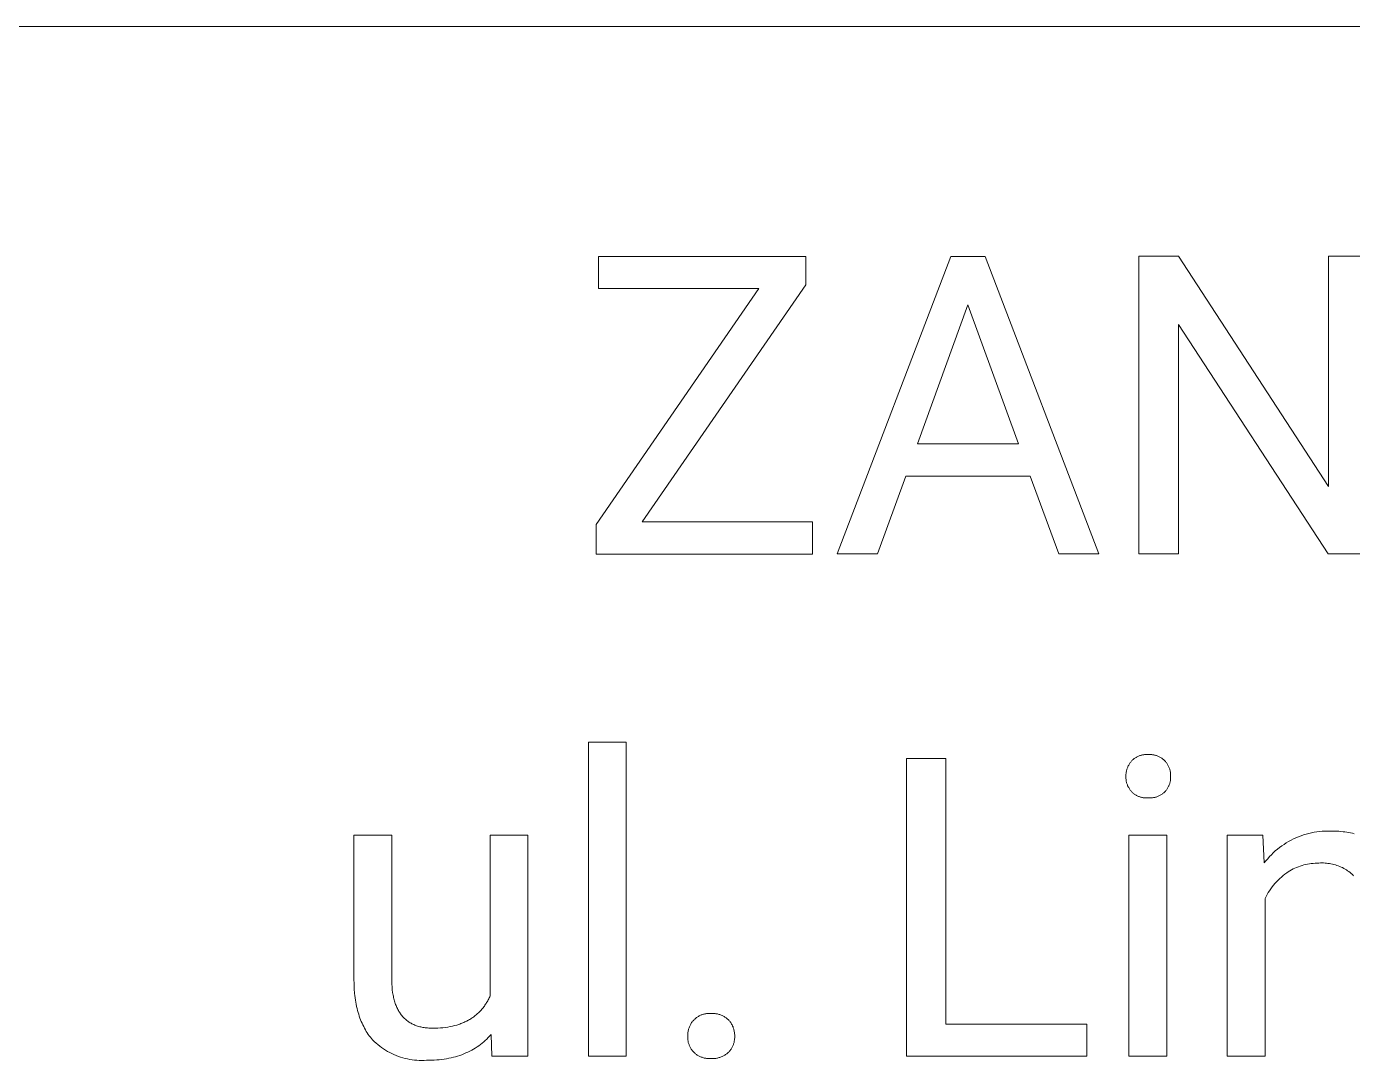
# Model space of a CAD drawing. Header units: millimetres. Extents: x -1246 to 2331, y -493 to 2006.
# Drawn here: x 1164.9 to 1315.9, y -210.7 to -93 of the extents above; entities that cross this region are included whole.
import ezdxf

# ---------------------------------------------------------------- set-up
doc = ezdxf.new("R2010")
doc.units = ezdxf.units.MM
doc.header["$MEASUREMENT"] = 0
doc.layers.add('Domyślny', color=7, linetype='Continuous', true_color=0x000000)

msp = doc.modelspace()

# ---------------------------------------------------------------- linework, layer by layer
at = {"layer": 'Domyślny', "color": 18, "lineweight": 15, "true_color": 0x000000}
for p, q in [((2327.49, -92.97), (979.01, -92.97)), ((1230, -122.79), (1230, -119.14)), ((1230, -119.14), (1253.61, -119.14)), ((1253.61, -119.14), (1253.61, -122.39)), ((1257.17, -153.01), (1270.11, -119.14)), ((1270.11, -119.14), (1274.02, -119.14)), ((1274.02, -119.14), (1286.98, -153.01)), ((1291.54, -153.01), (1291.54, -119.13)), ((1291.54, -119.13), (1296.03, -119.13)), ((1296.03, -119.13), (1313.13, -145.35)), ((1313.13, -145.35), (1313.13, -119.13)), ((1313.13, -119.13), (1317.58, -119.13)), ((1229.71, -149.66), (1248.26, -122.79)), ((1248.26, -122.79), (1230, -122.79)), ((1253.61, -122.39), (1234.98, -149.36)), ((1272.06, -124.65), (1266.32, -140.49)), ((1277.84, -140.49), (1272.06, -124.65)), ((1313.09, -153.01), (1296.03, -126.91)), ((1296.03, -126.91), (1296.03, -153.01)), ((1266.32, -140.49), (1277.84, -140.49)), ((1264.98, -144.15), (1261.78, -153.01)), ((1279.16, -144.15), (1264.98, -144.15)), ((1282.4, -153.01), (1279.16, -144.15)), ((1234.98, -149.36), (1254.36, -149.36)), ((1254.36, -149.36), (1254.36, -153.02)), ((1229.71, -153.02), (1229.71, -149.66)), ((1254.36, -153.02), (1229.71, -153.02)), ((1261.78, -153.01), (1257.17, -153.01)), ((1286.98, -153.01), (1282.4, -153.01)), ((1296.03, -153.01), (1291.54, -153.01)), ((1317.58, -153.01), (1313.09, -153.01)), ((1228.86, -210.19), (1228.86, -174.45)), ((1228.86, -174.45), (1233.16, -174.45)), ((1233.16, -174.45), (1233.16, -210.19)), ((1265.07, -210.19), (1265.07, -176.31)), ((1265.07, -176.31), (1269.56, -176.31)), ((1269.56, -176.31), (1269.56, -206.53)), ((1290.6, -176.7), (1290.65, -176.64)), ((1290.65, -176.64), (1290.71, -176.57)), ((1290.71, -176.57), (1290.77, -176.52)), ((1290.77, -176.52), (1290.82, -176.46)), ((1290.82, -176.46), (1290.88, -176.41)), ((1290.88, -176.41), (1290.94, -176.35)), ((1290.94, -176.35), (1291.01, -176.31)), ((1291.01, -176.31), (1291.07, -176.26)), ((1291.07, -176.26), (1291.14, -176.21)), ((1291.14, -176.21), (1291.21, -176.17)), ((1291.21, -176.17), (1291.28, -176.13)), ((1291.28, -176.13), (1291.35, -176.09)), ((1291.35, -176.09), (1291.42, -176.06)), ((1291.42, -176.06), (1291.49, -176.03)), ((1291.49, -176.03), (1291.57, -176)), ((1291.57, -176), (1291.64, -175.97)), ((1291.64, -175.97), (1291.72, -175.94)), ((1291.72, -175.94), (1291.8, -175.92)), ((1291.8, -175.92), (1291.87, -175.9)), ((1291.87, -175.9), (1291.95, -175.88)), ((1291.95, -175.88), (1292.03, -175.87)), ((1292.03, -175.87), (1292.11, -175.86)), ((1292.11, -175.86), (1292.19, -175.85)), ((1292.19, -175.85), (1292.27, -175.84)), ((1292.27, -175.84), (1292.35, -175.84)), ((1292.35, -175.84), (1292.43, -175.84)), ((1292.43, -175.84), (1292.51, -175.84)), ((1292.51, -175.84), (1292.59, -175.85)), ((1292.59, -175.85), (1292.67, -175.84)), ((1292.67, -175.84), (1292.75, -175.84)), ((1292.75, -175.84), (1292.83, -175.84)), ((1292.83, -175.84), (1292.92, -175.84)), ((1292.92, -175.84), (1293, -175.85)), ((1293, -175.85), (1293.08, -175.86)), ((1293.08, -175.86), (1293.16, -175.87)), ((1293.16, -175.87), (1293.24, -175.89)), ((1293.24, -175.89), (1293.32, -175.9)), ((1293.32, -175.9), (1293.39, -175.92)), ((1293.39, -175.92), (1293.47, -175.95)), ((1293.47, -175.95), (1293.55, -175.97)), ((1293.55, -175.97), (1293.63, -176)), ((1293.63, -176), (1293.7, -176.03)), ((1293.7, -176.03), (1293.77, -176.06)), ((1293.77, -176.06), (1293.85, -176.1)), ((1293.85, -176.1), (1293.92, -176.13)), ((1293.92, -176.13), (1293.99, -176.17)), ((1293.99, -176.17), (1294.06, -176.22)), ((1294.06, -176.22), (1294.13, -176.26)), ((1294.13, -176.26), (1294.19, -176.31)), ((1294.19, -176.31), (1294.26, -176.36)), ((1294.26, -176.36), (1294.32, -176.41)), ((1294.32, -176.41), (1294.38, -176.46)), ((1294.38, -176.46), (1294.44, -176.52)), ((1294.44, -176.52), (1294.5, -176.57)), ((1294.5, -176.57), (1294.55, -176.64)), ((1294.55, -176.64), (1294.61, -176.7)), ((1290.05, -178.25), (1290.06, -178.17)), ((1290.06, -178.08), (1290.07, -178)), ((1290.06, -178.17), (1290.06, -178.08)), ((1290.07, -178), (1290.08, -177.92)), ((1290.08, -177.92), (1290.09, -177.84)), ((1290.09, -177.84), (1290.11, -177.75)), ((1290.11, -177.75), (1290.12, -177.67)), ((1290.12, -177.67), (1290.15, -177.59)), ((1290.15, -177.59), (1290.17, -177.51)), ((1290.17, -177.51), (1290.2, -177.43)), ((1290.2, -177.43), (1290.23, -177.35)), ((1290.23, -177.35), (1290.26, -177.27)), ((1290.26, -177.27), (1290.29, -177.2)), ((1290.29, -177.2), (1290.33, -177.12)), ((1290.33, -177.12), (1290.37, -177.05)), ((1290.37, -177.05), (1290.41, -176.98)), ((1290.41, -176.98), (1290.45, -176.9)), ((1290.45, -176.9), (1290.5, -176.84)), ((1290.5, -176.84), (1290.55, -176.77)), ((1290.55, -176.77), (1290.6, -176.7)), ((1294.61, -176.7), (1294.66, -176.77)), ((1294.66, -176.77), (1294.71, -176.84)), ((1294.71, -176.84), (1294.75, -176.9)), ((1294.75, -176.9), (1294.8, -176.98)), ((1294.8, -176.98), (1294.84, -177.05)), ((1294.84, -177.05), (1294.88, -177.12)), ((1294.88, -177.12), (1294.92, -177.2)), ((1294.92, -177.2), (1294.95, -177.27)), ((1294.95, -177.27), (1294.98, -177.35)), ((1294.98, -177.35), (1295.01, -177.43)), ((1295.01, -177.43), (1295.04, -177.51)), ((1295.04, -177.51), (1295.06, -177.59)), ((1295.06, -177.59), (1295.08, -177.67)), ((1295.08, -177.67), (1295.1, -177.75)), ((1295.1, -177.75), (1295.12, -177.84)), ((1295.12, -177.84), (1295.13, -177.92)), ((1295.13, -177.92), (1295.14, -178)), ((1295.14, -178), (1295.15, -178.08)), ((1295.15, -178.08), (1295.15, -178.17)), ((1295.15, -178.17), (1295.15, -178.25)), ((1290.05, -178.34), (1290.05, -178.25)), ((1290.05, -178.42), (1290.05, -178.34)), ((1290.05, -178.5), (1290.05, -178.42)), ((1290.06, -178.58), (1290.05, -178.5)), ((1290.07, -178.67), (1290.06, -178.58)), ((1290.08, -178.75), (1290.07, -178.67)), ((1290.09, -178.83), (1290.08, -178.75)), ((1290.1, -178.91), (1290.09, -178.83)), ((1290.12, -178.99), (1290.1, -178.91)), ((1290.14, -179.07), (1290.12, -178.99)), ((1290.17, -179.15), (1290.14, -179.07)), ((1290.19, -179.23), (1290.17, -179.15)), ((1290.22, -179.31), (1290.19, -179.23)), ((1290.25, -179.39), (1290.22, -179.31)), ((1290.29, -179.46), (1290.25, -179.39)), ((1290.33, -179.54), (1290.29, -179.46)), ((1290.37, -179.61), (1290.33, -179.54)), ((1290.41, -179.68), (1290.37, -179.61)), ((1290.45, -179.75), (1290.41, -179.68)), ((1294.8, -179.68), (1294.76, -179.75)), ((1294.84, -179.61), (1294.8, -179.68)), ((1294.88, -179.54), (1294.84, -179.61)), ((1294.92, -179.46), (1294.88, -179.54)), ((1294.95, -179.39), (1294.92, -179.46)), ((1294.98, -179.31), (1294.95, -179.39)), ((1295.01, -179.23), (1294.98, -179.31)), ((1295.04, -179.15), (1295.01, -179.23)), ((1295.06, -179.07), (1295.04, -179.15)), ((1295.09, -178.99), (1295.06, -179.07)), ((1295.1, -178.91), (1295.09, -178.99)), ((1295.12, -178.83), (1295.1, -178.91)), ((1295.13, -178.75), (1295.12, -178.83)), ((1295.14, -178.67), (1295.13, -178.75)), ((1295.15, -178.58), (1295.14, -178.67)), ((1295.15, -178.25), (1295.15, -178.34)), ((1295.15, -178.34), (1295.15, -178.42)), ((1295.15, -178.42), (1295.15, -178.5)), ((1295.15, -178.5), (1295.15, -178.58)), ((1290.5, -179.82), (1290.45, -179.75)), ((1290.55, -179.89), (1290.5, -179.82)), ((1290.6, -179.95), (1290.55, -179.89)), ((1290.65, -180.01), (1290.6, -179.95)), ((1290.71, -180.08), (1290.65, -180.01)), ((1290.77, -180.13), (1290.71, -180.08)), ((1290.82, -180.19), (1290.77, -180.13)), ((1290.89, -180.24), (1290.82, -180.19)), ((1290.95, -180.29), (1290.89, -180.24)), ((1291.01, -180.34), (1290.95, -180.29)), ((1291.08, -180.38), (1291.01, -180.34)), ((1291.14, -180.43), (1291.08, -180.38)), ((1291.21, -180.47), (1291.14, -180.43)), ((1291.28, -180.51), (1291.21, -180.47)), ((1291.35, -180.54), (1291.28, -180.51)), ((1291.42, -180.58), (1291.35, -180.54)), ((1291.5, -180.61), (1291.42, -180.58)), ((1291.57, -180.64), (1291.5, -180.61)), ((1291.65, -180.66), (1291.57, -180.64)), ((1291.72, -180.69), (1291.65, -180.66)), ((1291.8, -180.71), (1291.72, -180.69)), ((1291.88, -180.73), (1291.8, -180.71)), ((1291.96, -180.75), (1291.88, -180.73)), ((1292.03, -180.76), (1291.96, -180.75)), ((1292.11, -180.77), (1292.03, -180.76)), ((1292.19, -180.78), (1292.11, -180.77)), ((1292.27, -180.78), (1292.19, -180.78)), ((1292.35, -180.79), (1292.27, -180.78)), ((1292.43, -180.79), (1292.35, -180.79)), ((1292.51, -180.78), (1292.43, -180.79)), ((1292.59, -180.78), (1292.51, -180.78)), ((1292.68, -180.78), (1292.59, -180.78)), ((1292.76, -180.79), (1292.68, -180.78)), ((1292.84, -180.78), (1292.76, -180.79)), ((1292.93, -180.78), (1292.84, -180.78)), ((1293.01, -180.77), (1292.93, -180.78)), ((1293.09, -180.76), (1293.01, -180.77)), ((1293.18, -180.75), (1293.09, -180.76)), ((1293.26, -180.74), (1293.18, -180.75)), ((1293.34, -180.72), (1293.26, -180.74)), ((1293.42, -180.7), (1293.34, -180.72)), ((1293.5, -180.68), (1293.42, -180.7)), ((1293.58, -180.65), (1293.5, -180.68)), ((1293.66, -180.62), (1293.58, -180.65)), ((1293.74, -180.59), (1293.66, -180.62)), ((1293.81, -180.55), (1293.74, -180.59)), ((1293.89, -180.52), (1293.81, -180.55)), ((1293.96, -180.48), (1293.89, -180.52)), ((1294.04, -180.44), (1293.96, -180.48)), ((1294.11, -180.39), (1294.04, -180.44)), ((1294.18, -180.34), (1294.11, -180.39)), ((1294.24, -180.29), (1294.18, -180.34)), ((1294.31, -180.24), (1294.24, -180.29)), ((1294.38, -180.19), (1294.31, -180.24)), ((1294.44, -180.13), (1294.38, -180.19)), ((1294.5, -180.08), (1294.44, -180.13)), ((1294.55, -180.01), (1294.5, -180.08)), ((1294.61, -179.95), (1294.55, -180.01)), ((1294.66, -179.89), (1294.61, -179.95)), ((1294.71, -179.82), (1294.66, -179.89)), ((1294.76, -179.75), (1294.71, -179.82)), ((1202.14, -201.4), (1202.14, -185.02)), ((1202.14, -185.02), (1206.44, -185.02)), ((1206.44, -185.02), (1206.44, -201.28)), ((1217.65, -203.33), (1217.65, -185.02)), ((1217.65, -185.02), (1221.96, -185.02)), ((1221.96, -185.02), (1221.96, -210.19)), ((1290.4, -210.19), (1290.4, -185.02)), ((1290.4, -185.02), (1294.7, -185.02)), ((1294.7, -185.02), (1294.7, -210.19)), ((1301.59, -210.18), (1301.59, -185.01)), ((1301.59, -185.01), (1305.66, -185.01)), ((1305.66, -185.01), (1305.81, -188.18)), ((1308.59, -185.74), (1308.86, -185.59)), ((1308.86, -185.59), (1309.14, -185.45)), ((1309.14, -185.45), (1309.42, -185.32)), ((1309.42, -185.32), (1309.71, -185.2)), ((1309.71, -185.2), (1310, -185.09)), ((1310, -185.09), (1310.29, -184.99)), ((1310.29, -184.99), (1310.59, -184.9)), ((1310.59, -184.9), (1310.89, -184.82)), ((1310.89, -184.82), (1311.19, -184.75)), ((1311.19, -184.75), (1311.49, -184.69)), ((1311.49, -184.69), (1311.8, -184.64)), ((1311.8, -184.64), (1312.11, -184.6)), ((1312.11, -184.6), (1312.42, -184.57)), ((1312.42, -184.57), (1312.73, -184.55)), ((1312.73, -184.55), (1313.04, -184.55)), ((1313.04, -184.55), (1313.35, -184.55)), ((1313.35, -184.55), (1313.6, -184.55)), ((1313.6, -184.55), (1313.84, -184.56)), ((1313.84, -184.56), (1314.08, -184.57)), ((1314.08, -184.57), (1314.31, -184.58)), ((1314.31, -184.58), (1314.55, -184.6)), ((1314.55, -184.6), (1314.78, -184.63)), ((1314.78, -184.63), (1315, -184.66)), ((1315, -184.66), (1315.22, -184.69)), ((1315.22, -184.69), (1315.44, -184.73)), ((1315.44, -184.73), (1315.65, -184.77)), ((1315.65, -184.77), (1315.86, -184.81)), ((1315.86, -184.81), (1316.06, -184.87)), ((1306.41, -187.47), (1306.62, -187.25)), ((1306.62, -187.25), (1306.84, -187.03)), ((1306.84, -187.03), (1307.07, -186.82)), ((1307.07, -186.82), (1307.31, -186.62)), ((1307.31, -186.62), (1307.55, -186.43)), ((1307.55, -186.43), (1307.8, -186.24)), ((1307.8, -186.24), (1308.06, -186.07)), ((1308.06, -186.07), (1308.32, -185.9)), ((1308.32, -185.9), (1308.59, -185.74)), ((1305.81, -188.18), (1306, -187.94)), ((1306, -187.94), (1306.2, -187.7)), ((1306.2, -187.7), (1306.41, -187.47)), ((1309.5, -188.69), (1309.31, -188.78)), ((1309.71, -188.61), (1309.5, -188.69)), ((1309.91, -188.54), (1309.71, -188.61)), ((1310.12, -188.47), (1309.91, -188.54)), ((1310.32, -188.41), (1310.12, -188.47)), ((1310.53, -188.36), (1310.32, -188.41)), ((1310.75, -188.31), (1310.53, -188.36)), ((1310.96, -188.28), (1310.75, -188.31)), ((1311.17, -188.25), (1310.96, -188.28)), ((1311.39, -188.23), (1311.17, -188.25)), ((1311.6, -188.21), (1311.39, -188.23)), ((1311.82, -188.2), (1311.6, -188.21)), ((1312.04, -188.21), (1311.82, -188.2)), ((1312.21, -188.19), (1312.04, -188.21)), ((1312.38, -188.19), (1312.21, -188.19)), ((1312.55, -188.19), (1312.38, -188.19)), ((1312.73, -188.2), (1312.55, -188.19)), ((1312.9, -188.21), (1312.73, -188.2)), ((1313.07, -188.23), (1312.9, -188.21)), ((1313.24, -188.25), (1313.07, -188.23)), ((1313.41, -188.28), (1313.24, -188.25)), ((1313.58, -188.32), (1313.41, -188.28)), ((1313.75, -188.36), (1313.58, -188.32)), ((1313.91, -188.4), (1313.75, -188.36)), ((1314.08, -188.46), (1313.91, -188.4)), ((1314.24, -188.52), (1314.08, -188.46)), ((1314.4, -188.58), (1314.24, -188.52)), ((1314.56, -188.65), (1314.4, -188.58)), ((1314.71, -188.72), (1314.56, -188.65)), ((1314.87, -188.8), (1314.71, -188.72)), ((1307.39, -190.15), (1307.21, -190.33)), ((1307.57, -189.97), (1307.39, -190.15)), ((1307.76, -189.79), (1307.57, -189.97)), ((1307.96, -189.63), (1307.76, -189.79)), ((1308.16, -189.47), (1307.96, -189.63)), ((1308.37, -189.31), (1308.16, -189.47)), ((1308.55, -189.19), (1308.37, -189.31)), ((1308.73, -189.08), (1308.55, -189.19)), ((1308.92, -188.97), (1308.73, -189.08)), ((1309.11, -188.87), (1308.92, -188.97)), ((1309.31, -188.78), (1309.11, -188.87)), ((1315.02, -188.89), (1314.87, -188.8)), ((1315.16, -188.98), (1315.02, -188.89)), ((1315.31, -189.07), (1315.16, -188.98)), ((1315.45, -189.17), (1315.31, -189.07)), ((1315.59, -189.28), (1315.45, -189.17)), ((1315.72, -189.39), (1315.59, -189.28)), ((1315.85, -189.5), (1315.72, -189.39)), ((1315.97, -189.66), (1315.85, -189.5)), ((1306.27, -191.56), (1306.14, -191.79)), ((1306.41, -191.35), (1306.27, -191.56)), ((1306.56, -191.13), (1306.41, -191.35)), ((1306.71, -190.92), (1306.56, -191.13)), ((1306.87, -190.72), (1306.71, -190.92)), ((1307.03, -190.52), (1306.87, -190.72)), ((1307.21, -190.33), (1307.03, -190.52)), ((1306.02, -192.01), (1305.9, -192.24)), ((1305.9, -192.24), (1305.9, -210.18)), ((1306.14, -191.79), (1306.02, -192.01)), ((1202.15, -201.96), (1202.14, -201.4)), ((1202.17, -202.5), (1202.15, -201.96)), ((1206.44, -201.28), (1206.44, -201.63)), ((1206.44, -201.63), (1206.46, -201.97)), ((1206.46, -201.97), (1206.48, -202.3)), ((1206.48, -202.3), (1206.51, -202.62)), ((1202.22, -203.03), (1202.17, -202.5)), ((1202.25, -203.29), (1202.22, -203.03)), ((1202.28, -203.54), (1202.25, -203.29)), ((1202.31, -203.79), (1202.28, -203.54)), ((1202.35, -204.04), (1202.31, -203.79)), ((1206.51, -202.62), (1206.55, -202.92)), ((1206.55, -202.92), (1206.58, -203.07)), ((1206.58, -203.07), (1206.6, -203.22)), ((1206.6, -203.22), (1206.63, -203.36)), ((1206.63, -203.36), (1206.66, -203.5)), ((1206.66, -203.5), (1206.69, -203.64)), ((1206.69, -203.64), (1206.73, -203.78)), ((1206.73, -203.78), (1206.77, -203.91)), ((1217.37, -203.88), (1217.43, -203.77)), ((1217.43, -203.77), (1217.49, -203.66)), ((1217.49, -203.66), (1217.54, -203.55)), ((1217.54, -203.55), (1217.6, -203.44)), ((1217.6, -203.44), (1217.65, -203.33)), ((1202.4, -204.28), (1202.35, -204.04)), ((1202.45, -204.51), (1202.4, -204.28)), ((1202.5, -204.75), (1202.45, -204.51)), ((1202.56, -204.97), (1202.5, -204.75)), ((1202.62, -205.2), (1202.56, -204.97)), ((1202.68, -205.41), (1202.62, -205.2)), ((1206.77, -203.91), (1206.81, -204.04)), ((1206.81, -204.04), (1206.85, -204.17)), ((1206.85, -204.17), (1206.89, -204.29)), ((1206.89, -204.29), (1206.94, -204.41)), ((1206.94, -204.41), (1206.99, -204.53)), ((1206.99, -204.53), (1207.04, -204.65)), ((1207.04, -204.65), (1207.09, -204.76)), ((1207.09, -204.76), (1207.15, -204.87)), ((1207.15, -204.87), (1207.21, -204.98)), ((1207.21, -204.98), (1207.27, -205.08)), ((1207.27, -205.08), (1207.33, -205.19)), ((1207.33, -205.19), (1207.4, -205.28)), ((1207.4, -205.28), (1207.46, -205.38)), ((1216.14, -205.41), (1216.22, -205.34)), ((1216.22, -205.34), (1216.31, -205.26)), ((1216.31, -205.26), (1216.39, -205.18)), ((1216.39, -205.18), (1216.47, -205.1)), ((1216.47, -205.1), (1216.55, -205.01)), ((1216.55, -205.01), (1216.63, -204.93)), ((1216.63, -204.93), (1216.7, -204.84)), ((1216.7, -204.84), (1216.78, -204.75)), ((1216.78, -204.75), (1216.85, -204.66)), ((1216.85, -204.66), (1216.92, -204.57)), ((1216.92, -204.57), (1216.99, -204.48)), ((1216.99, -204.48), (1217.06, -204.38)), ((1217.06, -204.38), (1217.12, -204.28)), ((1217.12, -204.28), (1217.19, -204.18)), ((1217.19, -204.18), (1217.25, -204.08)), ((1217.25, -204.08), (1217.31, -203.98)), ((1217.31, -203.98), (1217.37, -203.88)), ((1242.02, -205.39), (1242.11, -205.37)), ((1242.11, -205.37), (1242.2, -205.35)), ((1242.2, -205.35), (1242.28, -205.34)), ((1242.28, -205.34), (1242.37, -205.33)), ((1242.37, -205.33), (1242.46, -205.32)), ((1242.46, -205.32), (1242.54, -205.32)), ((1242.54, -205.32), (1242.63, -205.32)), ((1242.63, -205.32), (1242.72, -205.32)), ((1242.72, -205.32), (1242.8, -205.32)), ((1242.8, -205.32), (1242.9, -205.32)), ((1242.9, -205.32), (1242.99, -205.32)), ((1242.99, -205.32), (1243.08, -205.32)), ((1243.08, -205.32), (1243.17, -205.33)), ((1243.17, -205.33), (1243.27, -205.33)), ((1243.27, -205.33), (1243.36, -205.35)), ((1243.36, -205.35), (1243.45, -205.36)), ((1243.45, -205.36), (1243.54, -205.38)), ((1202.75, -205.63), (1202.68, -205.41)), ((1202.82, -205.84), (1202.75, -205.63)), ((1202.9, -206.04), (1202.82, -205.84)), ((1202.98, -206.25), (1202.9, -206.04)), ((1203.07, -206.44), (1202.98, -206.25)), ((1203.15, -206.63), (1203.07, -206.44)), ((1203.25, -206.82), (1203.15, -206.63)), ((1203.35, -207.01), (1203.25, -206.82)), ((1207.46, -205.38), (1207.53, -205.47)), ((1207.53, -205.47), (1207.6, -205.56)), ((1207.6, -205.56), (1207.68, -205.65)), ((1207.68, -205.65), (1207.75, -205.74)), ((1207.75, -205.74), (1207.83, -205.82)), ((1207.83, -205.82), (1207.91, -205.9)), ((1207.91, -205.9), (1208, -205.98)), ((1208, -205.98), (1208.08, -206.05)), ((1208.08, -206.05), (1208.17, -206.12)), ((1208.17, -206.12), (1208.26, -206.19)), ((1208.26, -206.19), (1208.35, -206.26)), ((1208.35, -206.26), (1208.44, -206.32)), ((1208.44, -206.32), (1208.54, -206.38)), ((1208.54, -206.38), (1208.64, -206.44)), ((1208.64, -206.44), (1208.74, -206.49)), ((1208.74, -206.49), (1208.84, -206.54)), ((1208.84, -206.54), (1208.95, -206.59)), ((1208.95, -206.59), (1209.06, -206.64)), ((1209.06, -206.64), (1209.17, -206.68)), ((1209.17, -206.68), (1209.28, -206.72)), ((1209.28, -206.72), (1209.39, -206.76)), ((1209.39, -206.76), (1209.51, -206.79)), ((1209.51, -206.79), (1209.63, -206.83)), ((1209.63, -206.83), (1209.75, -206.85)), ((1209.75, -206.85), (1209.87, -206.88)), ((1212.55, -206.9), (1212.82, -206.87)), ((1212.82, -206.87), (1213.09, -206.82)), ((1213.09, -206.82), (1213.35, -206.76)), ((1213.35, -206.76), (1213.6, -206.7)), ((1213.6, -206.7), (1213.85, -206.64)), ((1213.85, -206.64), (1214.09, -206.56)), ((1214.09, -206.56), (1214.21, -206.52)), ((1214.21, -206.52), (1214.32, -206.48)), ((1214.32, -206.48), (1214.44, -206.43)), ((1214.44, -206.43), (1214.55, -206.39)), ((1214.55, -206.39), (1214.66, -206.34)), ((1214.66, -206.34), (1214.77, -206.29)), ((1214.77, -206.29), (1214.88, -206.24)), ((1214.88, -206.24), (1214.99, -206.19)), ((1214.99, -206.19), (1215.09, -206.13)), ((1215.09, -206.13), (1215.2, -206.08)), ((1215.2, -206.08), (1215.3, -206.02)), ((1215.3, -206.02), (1215.4, -205.96)), ((1215.4, -205.96), (1215.5, -205.9)), ((1215.5, -205.9), (1215.59, -205.83)), ((1215.59, -205.83), (1215.69, -205.77)), ((1215.69, -205.77), (1215.78, -205.7)), ((1215.78, -205.7), (1215.87, -205.63)), ((1215.87, -205.63), (1215.96, -205.56)), ((1215.96, -205.56), (1216.05, -205.49)), ((1216.05, -205.49), (1216.14, -205.41)), ((1240.31, -206.94), (1240.34, -206.85)), ((1240.34, -206.85), (1240.38, -206.77)), ((1240.38, -206.77), (1240.42, -206.68)), ((1240.42, -206.68), (1240.46, -206.6)), ((1240.46, -206.6), (1240.5, -206.52)), ((1240.5, -206.52), (1240.55, -206.44)), ((1240.55, -206.44), (1240.6, -206.36)), ((1240.6, -206.36), (1240.65, -206.29)), ((1240.65, -206.29), (1240.71, -206.21)), ((1240.71, -206.21), (1240.77, -206.14)), ((1240.77, -206.14), (1240.83, -206.07)), ((1240.83, -206.07), (1240.89, -206.01)), ((1240.89, -206.01), (1240.95, -205.95)), ((1240.95, -205.95), (1241.02, -205.89)), ((1241.02, -205.89), (1241.09, -205.84)), ((1241.09, -205.84), (1241.16, -205.79)), ((1241.16, -205.79), (1241.23, -205.74)), ((1241.23, -205.74), (1241.3, -205.69)), ((1241.3, -205.69), (1241.38, -205.65)), ((1241.38, -205.65), (1241.45, -205.6)), ((1241.45, -205.6), (1241.53, -205.57)), ((1241.53, -205.57), (1241.61, -205.53)), ((1241.61, -205.53), (1241.69, -205.49)), ((1241.69, -205.49), (1241.77, -205.46)), ((1241.77, -205.46), (1241.86, -205.44)), ((1241.86, -205.44), (1241.94, -205.41)), ((1241.94, -205.41), (1242.02, -205.39)), ((1243.54, -205.38), (1243.63, -205.4)), ((1243.63, -205.4), (1243.72, -205.43)), ((1243.72, -205.43), (1243.81, -205.45)), ((1243.81, -205.45), (1243.9, -205.48)), ((1243.9, -205.48), (1243.98, -205.52)), ((1243.98, -205.52), (1244.07, -205.55)), ((1244.07, -205.55), (1244.15, -205.59)), ((1244.15, -205.59), (1244.23, -205.64)), ((1244.23, -205.64), (1244.31, -205.68)), ((1244.31, -205.68), (1244.39, -205.73)), ((1244.39, -205.73), (1244.47, -205.78)), ((1244.47, -205.78), (1244.55, -205.83)), ((1244.55, -205.83), (1244.62, -205.89)), ((1244.62, -205.89), (1244.69, -205.95)), ((1244.69, -205.95), (1244.76, -206.01)), ((1244.76, -206.01), (1244.83, -206.07)), ((1244.83, -206.07), (1244.89, -206.14)), ((1244.89, -206.14), (1244.95, -206.21)), ((1244.95, -206.21), (1245, -206.29)), ((1245, -206.29), (1245.05, -206.36)), ((1245.05, -206.36), (1245.1, -206.44)), ((1245.1, -206.44), (1245.15, -206.52)), ((1245.15, -206.52), (1245.2, -206.6)), ((1245.2, -206.6), (1245.24, -206.68)), ((1245.24, -206.68), (1245.27, -206.77)), ((1245.27, -206.77), (1245.31, -206.85)), ((1245.31, -206.85), (1245.34, -206.94)), ((1269.56, -206.53), (1285.61, -206.53)), ((1285.61, -206.53), (1285.61, -210.19)), ((1203.45, -207.18), (1203.35, -207.01)), ((1203.55, -207.36), (1203.45, -207.18)), ((1203.66, -207.53), (1203.55, -207.36)), ((1203.77, -207.7), (1203.66, -207.53)), ((1203.89, -207.86), (1203.77, -207.7)), ((1204.01, -208.02), (1203.89, -207.86)), ((1204.14, -208.17), (1204.01, -208.02)), ((1204.27, -208.32), (1204.14, -208.17)), ((1204.46, -208.51), (1204.27, -208.32)), ((1209.87, -206.88), (1210, -206.91)), ((1210, -206.91), (1210.13, -206.93)), ((1210.13, -206.93), (1210.26, -206.94)), ((1210.26, -206.94), (1210.39, -206.96)), ((1210.39, -206.96), (1210.52, -206.97)), ((1210.52, -206.97), (1210.66, -206.98)), ((1210.66, -206.98), (1210.8, -206.99)), ((1210.8, -206.99), (1210.94, -206.99)), ((1210.94, -206.99), (1211.08, -206.99)), ((1211.08, -206.99), (1211.39, -206.99)), ((1211.39, -206.99), (1211.69, -206.98)), ((1211.69, -206.98), (1211.98, -206.96)), ((1211.98, -206.96), (1212.27, -206.94)), ((1212.27, -206.94), (1212.55, -206.9)), ((1217.27, -208.23), (1217.1, -208.39)), ((1217.44, -208.06), (1217.27, -208.23)), ((1217.61, -207.88), (1217.44, -208.06)), ((1217.77, -207.7), (1217.61, -207.88)), ((1217.86, -210.19), (1217.77, -207.7)), ((1240.15, -207.65), (1240.16, -207.56)), ((1240.15, -207.75), (1240.15, -207.65)), ((1240.15, -207.84), (1240.15, -207.75)), ((1240.15, -207.93), (1240.15, -207.84)), ((1240.15, -208.02), (1240.15, -207.93)), ((1240.15, -208.1), (1240.15, -208.02)), ((1240.15, -208.19), (1240.15, -208.1)), ((1240.16, -208.27), (1240.15, -208.19)), ((1240.16, -207.56), (1240.18, -207.47)), ((1240.17, -208.36), (1240.16, -208.27)), ((1240.19, -208.44), (1240.17, -208.36)), ((1240.18, -207.47), (1240.19, -207.38)), ((1240.19, -207.38), (1240.21, -207.29)), ((1240.21, -207.29), (1240.23, -207.2)), ((1240.23, -207.2), (1240.25, -207.11)), ((1240.25, -207.11), (1240.28, -207.02)), ((1240.28, -207.02), (1240.31, -206.94)), ((1245.34, -206.94), (1245.37, -207.02)), ((1245.37, -207.02), (1245.4, -207.11)), ((1245.4, -207.11), (1245.42, -207.2)), ((1245.42, -207.2), (1245.44, -207.29)), ((1245.44, -207.29), (1245.46, -207.38)), ((1245.46, -207.38), (1245.47, -207.47)), ((1245.48, -208.36), (1245.46, -208.44)), ((1245.47, -207.47), (1245.48, -207.56)), ((1245.48, -207.56), (1245.49, -207.65)), ((1245.49, -208.27), (1245.48, -208.36)), ((1245.49, -207.65), (1245.5, -207.75)), ((1245.5, -208.1), (1245.49, -208.19)), ((1245.49, -208.19), (1245.49, -208.27)), ((1245.5, -207.75), (1245.5, -207.84)), ((1245.5, -207.84), (1245.5, -207.93)), ((1245.5, -207.93), (1245.5, -208.02)), ((1245.5, -208.02), (1245.5, -208.1)), ((1204.66, -208.69), (1204.46, -208.51)), ((1204.87, -208.87), (1204.66, -208.69)), ((1205.08, -209.04), (1204.87, -208.87)), ((1205.29, -209.2), (1205.08, -209.04)), ((1205.51, -209.35), (1205.29, -209.2)), ((1205.74, -209.5), (1205.51, -209.35)), ((1205.97, -209.64), (1205.74, -209.5)), ((1206.21, -209.77), (1205.97, -209.64)), ((1206.45, -209.89), (1206.21, -209.77)), ((1206.7, -210), (1206.45, -209.89)), ((1214.89, -209.82), (1214.66, -209.92)), ((1215.12, -209.72), (1214.89, -209.82)), ((1215.33, -209.61), (1215.12, -209.72)), ((1215.55, -209.5), (1215.33, -209.61)), ((1215.76, -209.38), (1215.55, -209.5)), ((1215.96, -209.26), (1215.76, -209.38)), ((1216.16, -209.13), (1215.96, -209.26)), ((1216.36, -208.99), (1216.16, -209.13)), ((1216.55, -208.85), (1216.36, -208.99)), ((1216.74, -208.7), (1216.55, -208.85)), ((1216.92, -208.55), (1216.74, -208.7)), ((1217.1, -208.39), (1216.92, -208.55)), ((1240.2, -208.52), (1240.19, -208.44)), ((1240.22, -208.61), (1240.2, -208.52)), ((1240.25, -208.69), (1240.22, -208.61)), ((1240.27, -208.77), (1240.25, -208.69)), ((1240.3, -208.85), (1240.27, -208.77)), ((1240.33, -208.93), (1240.3, -208.85)), ((1240.36, -209.01), (1240.33, -208.93)), ((1240.4, -209.09), (1240.36, -209.01)), ((1240.43, -209.16), (1240.4, -209.09)), ((1240.48, -209.24), (1240.43, -209.16)), ((1240.52, -209.31), (1240.48, -209.24)), ((1240.56, -209.38), (1240.52, -209.31)), ((1240.61, -209.45), (1240.56, -209.38)), ((1240.66, -209.52), (1240.61, -209.45)), ((1240.71, -209.59), (1240.66, -209.52)), ((1240.77, -209.65), (1240.71, -209.59)), ((1240.83, -209.72), (1240.77, -209.65)), ((1240.89, -209.78), (1240.83, -209.72)), ((1240.95, -209.84), (1240.89, -209.78)), ((1241.02, -209.89), (1240.95, -209.84)), ((1241.09, -209.95), (1241.02, -209.89)), ((1244.62, -209.9), (1244.54, -209.95)), ((1244.69, -209.84), (1244.62, -209.9)), ((1244.76, -209.78), (1244.69, -209.84)), ((1244.83, -209.72), (1244.76, -209.78)), ((1244.89, -209.65), (1244.83, -209.72)), ((1244.94, -209.59), (1244.89, -209.65)), ((1244.99, -209.52), (1244.94, -209.59)), ((1245.04, -209.45), (1244.99, -209.52)), ((1245.09, -209.38), (1245.04, -209.45)), ((1245.14, -209.31), (1245.09, -209.38)), ((1245.18, -209.24), (1245.14, -209.31)), ((1245.22, -209.16), (1245.18, -209.24)), ((1245.26, -209.09), (1245.22, -209.16)), ((1245.29, -209.01), (1245.26, -209.09)), ((1245.33, -208.93), (1245.29, -209.01)), ((1245.36, -208.85), (1245.33, -208.93)), ((1245.38, -208.77), (1245.36, -208.85)), ((1245.41, -208.69), (1245.38, -208.77)), ((1245.43, -208.61), (1245.41, -208.69)), ((1245.45, -208.52), (1245.43, -208.61)), ((1245.46, -208.44), (1245.45, -208.52)), ((1206.95, -210.11), (1206.7, -210)), ((1207.2, -210.21), (1206.95, -210.11)), ((1207.46, -210.29), (1207.2, -210.21)), ((1207.72, -210.37), (1207.46, -210.29)), ((1207.98, -210.44), (1207.72, -210.37)), ((1208.24, -210.5), (1207.98, -210.44)), ((1208.51, -210.55), (1208.24, -210.5)), ((1208.77, -210.6), (1208.51, -210.55)), ((1209.04, -210.63), (1208.77, -210.6)), ((1209.31, -210.65), (1209.04, -210.63)), ((1209.58, -210.67), (1209.31, -210.65)), ((1209.85, -210.67), (1209.58, -210.67)), ((1210.12, -210.67), (1209.85, -210.67)), ((1210.39, -210.65), (1210.12, -210.67)), ((1210.69, -210.65), (1210.39, -210.65)), ((1210.99, -210.64), (1210.69, -210.65)), ((1211.28, -210.63), (1210.99, -210.64)), ((1211.57, -210.61), (1211.28, -210.63)), ((1211.85, -210.58), (1211.57, -210.61)), ((1212.13, -210.55), (1211.85, -210.58)), ((1212.41, -210.51), (1212.13, -210.55)), ((1212.68, -210.47), (1212.41, -210.51)), ((1212.94, -210.42), (1212.68, -210.47)), ((1213.2, -210.36), (1212.94, -210.42)), ((1213.46, -210.3), (1213.2, -210.36)), ((1213.71, -210.24), (1213.46, -210.3)), ((1213.95, -210.17), (1213.71, -210.24)), ((1214.19, -210.09), (1213.95, -210.17)), ((1214.43, -210.01), (1214.19, -210.09)), ((1214.66, -209.92), (1214.43, -210.01)), ((1221.96, -210.19), (1217.86, -210.19)), ((1233.16, -210.19), (1228.86, -210.19)), ((1241.16, -210), (1241.09, -209.95)), ((1241.23, -210.05), (1241.16, -210)), ((1241.3, -210.09), (1241.23, -210.05)), ((1241.38, -210.14), (1241.3, -210.09)), ((1241.46, -210.18), (1241.38, -210.14)), ((1241.53, -210.22), (1241.46, -210.18)), ((1241.61, -210.25), (1241.53, -210.22)), ((1241.69, -210.28), (1241.61, -210.25)), ((1241.78, -210.31), (1241.69, -210.28)), ((1241.86, -210.34), (1241.78, -210.31)), ((1241.94, -210.36), (1241.86, -210.34)), ((1242.03, -210.39), (1241.94, -210.36)), ((1242.11, -210.4), (1242.03, -210.39)), ((1242.2, -210.42), (1242.11, -210.4)), ((1242.28, -210.43), (1242.2, -210.42)), ((1242.37, -210.44), (1242.28, -210.43)), ((1242.46, -210.45), (1242.37, -210.44)), ((1242.54, -210.45), (1242.46, -210.45)), ((1242.63, -210.45), (1242.54, -210.45)), ((1242.72, -210.45), (1242.63, -210.45)), ((1242.8, -210.44), (1242.72, -210.45)), ((1242.9, -210.45), (1242.8, -210.44)), ((1242.99, -210.45), (1242.9, -210.45)), ((1243.08, -210.45), (1242.99, -210.45)), ((1243.17, -210.44), (1243.08, -210.45)), ((1243.26, -210.44), (1243.17, -210.44)), ((1243.36, -210.43), (1243.26, -210.44)), ((1243.45, -210.41), (1243.36, -210.43)), ((1243.54, -210.39), (1243.45, -210.41)), ((1243.63, -210.37), (1243.54, -210.39)), ((1243.72, -210.35), (1243.63, -210.37)), ((1243.81, -210.32), (1243.72, -210.35)), ((1243.89, -210.29), (1243.81, -210.32)), ((1243.98, -210.26), (1243.89, -210.29)), ((1244.06, -210.23), (1243.98, -210.26)), ((1244.15, -210.19), (1244.06, -210.23)), ((1244.23, -210.15), (1244.15, -210.19)), ((1244.31, -210.1), (1244.23, -210.15)), ((1244.39, -210.05), (1244.31, -210.1)), ((1244.47, -210), (1244.39, -210.05)), ((1244.54, -209.95), (1244.47, -210)), ((1285.61, -210.19), (1265.07, -210.19)), ((1294.7, -210.19), (1290.4, -210.19)), ((1305.9, -210.18), (1301.59, -210.18))]:
    msp.add_line(p, q, dxfattribs=at)

doc.saveas('drawing.dxf')
